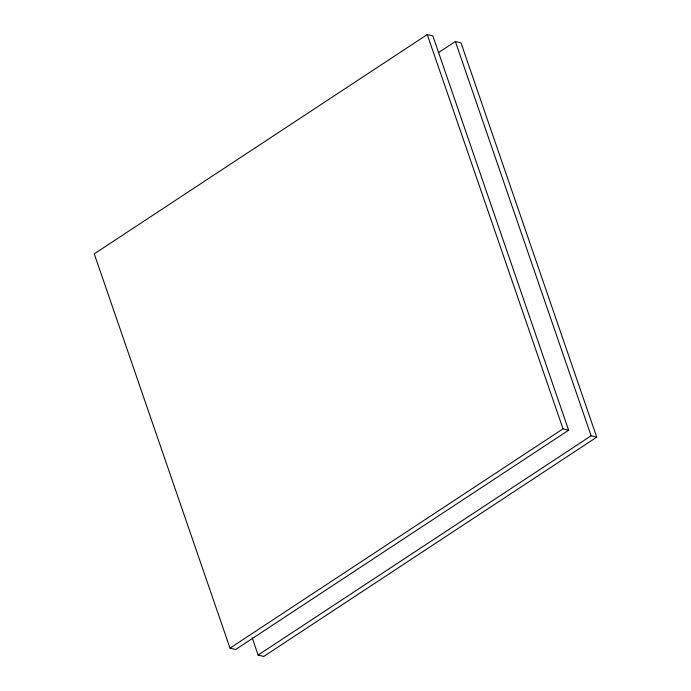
<?xml version="1.0" encoding="UTF-8"?>
<svg xmlns="http://www.w3.org/2000/svg" width="691" height="691" viewBox="0 0 691 691"><rect width="100%" height="100%" fill="white"/><g stroke="black" fill="none" stroke-linecap="round" stroke-linejoin="round"><path stroke-width="1.04" d="M427.254 34.55L94.252 253.847L230.008 648.123L235.631 649.514L568.633 430.217L432.877 35.941L427.254 34.55L563.018 428.835L568.633 430.217M438.267 52.749L455.369 41.486L460.992 42.877L596.748 437.153L263.746 656.45L258.123 655.059L252.163 637.741M230.008 648.123L563.018 428.835M258.123 655.059L591.125 435.771L596.748 437.153M455.369 41.486L591.125 435.771"/></g></svg>
